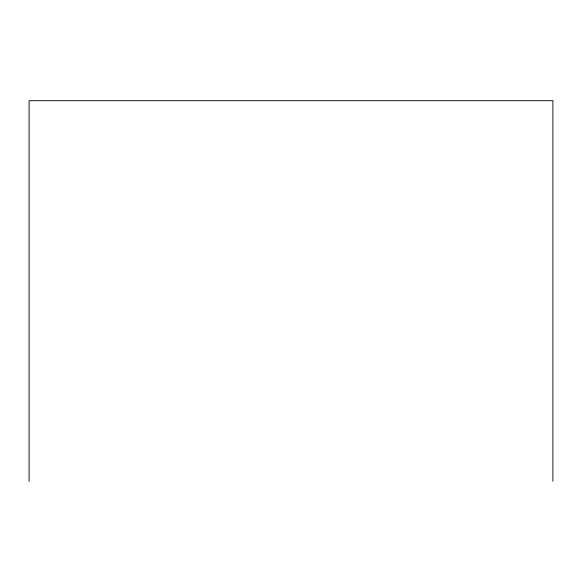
<?xml version="1.0" encoding="UTF-8"?>
<svg xmlns="http://www.w3.org/2000/svg" width="582" height="582" viewBox="0 0 582 582"><rect width="100%" height="100%" fill="white"/><g stroke="black" fill="none" stroke-linecap="round" stroke-linejoin="round"><path stroke-width="0.87" d="M552.9 481.314L552.9 100.686L29.1 100.686L29.1 481.314"/></g></svg>
